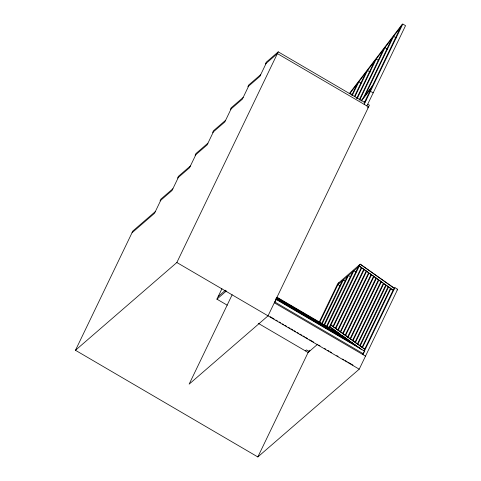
<?xml version="1.0" encoding="UTF-8"?>
<svg xmlns="http://www.w3.org/2000/svg" width="481" height="481" viewBox="0 0 481 481"><rect width="100%" height="100%" fill="white"/><g stroke="black" fill="none" stroke-linecap="round" stroke-linejoin="round"><path stroke-width="0.72" d="M364.213 102.892L401.695 25.006L402.801 24.05L405.537 25.649L366.895 105.94M363.744 351.142L393.067 290.211L394.943 287.68L397.679 289.279L359.223 369.18L257.834 456.95L75.463 350.282L132.858 231.024L155.351 211.556M160.792 200.24L154.509 213.293L132.022 232.768M178.325 177.447L172.042 190.506L160.047 200.89L160.882 199.146L172.877 188.762M195.857 154.654L189.568 167.713L177.573 178.096L178.415 176.353L190.41 165.969M213.384 131.86L207.101 144.919L195.106 155.303L195.941 153.559L207.936 143.176M231.09 108.916L224.807 121.97L212.632 132.509L213.474 130.772L225.649 120.232M248.623 86.123L242.34 99.182L230.345 109.566L231.181 107.822L243.176 97.439M266.155 63.33L259.866 76.389L247.871 86.772L248.713 85.029L260.708 74.645M75.463 350.282L176.852 262.512L278.234 51.852L365.001 102.597M227.248 305.201L216.919 299.158L221.945 288.714M232.149 294.775L189.141 384.145L268.037 315.849L369.42 105.189L367.737 104.203M351.791 95.268L357.275 83.874M352.375 95.25L358.826 81.842L361.015 83.123M354.359 96.621L365.969 72.487M354.942 96.597L367.52 70.46L370.256 72.06M356.601 98.641L374.669 61.105M357.191 98.617L376.22 59.073L378.409 60.353M359.175 99.988L383.369 49.723M359.758 99.97L384.92 47.691L387.656 49.29M363.678 97.318L392.063 38.336M365.229 95.286L393.614 36.303L396.35 37.903M364.159 104.341L402.801 24.05M365.506 356.12L274.32 302.789L276.328 299.531L364.778 351.262L362.77 354.521L363.714 352.561M319.264 322.029L337.728 283.658L360.221 264.183L394.468 288.233M319.787 322.3L338.852 282.684M321.506 323.947L342.225 280.898M257.834 456.95L308.754 351.148M322.306 323.647L343.35 279.924L345.538 281.205M309.86 350.21L309.229 351.515L306.493 349.915L305.369 350.889M323.978 324.952L347.288 276.521M324.459 325.318L348.412 275.547L350.601 276.822M326.503 326.298L352.723 271.813M326.978 326.671L353.848 270.839L356.036 272.12M328.83 328.042L359.097 265.163M329.401 328.228L360.221 264.189L394.155 288.366M332.9 326.545L361.291 267.562M332.094 329.912L332.69 328.667L329.954 327.068L361.934 349.855M335.347 328.289L363.732 269.306M337.788 330.026L366.173 271.043M340.229 331.77L368.614 272.787M342.67 333.507L371.061 274.525M345.136 335.263L373.521 276.28M375.986 278.036L347.595 337.019L350.222 338.606M348.034 337.331L376.419 278.343L378.607 279.623M350.06 338.774L378.445 279.792M380.91 281.541L352.519 340.53L354.707 341.805M354.966 342.268L383.351 283.285L359.283 266.131L361.471 267.412M385.972 284.872L383.784 283.598L355.399 342.58L357.587 343.861M357.407 344.005L385.792 285.023L383.784 283.598M388.42 286.616L386.231 285.335L357.84 344.318L360.028 345.598M359.728 345.665L388.113 286.676L386.231 285.335M390.74 288.269L388.552 286.989L360.161 345.971L362.349 347.252M362.482 347.625L390.873 288.642L392.514 289.604M364.357 351.232L394.943 287.68M349.26 93.639L401.695 25.006M400.763 26.954L350.06 93.314L352.248 94.595M360.997 100.824L372.372 85.937M361.411 101.01L371.434 87.885M364.147 102.609L365.969 100.222M278.234 51.852L266.24 62.235L265.404 63.979L277.399 53.595L368.584 106.926L367.46 107.9M369.342 92.238L370.442 91.282L373.178 92.881M218.176 296.549L225.487 290.217M216.919 299.158L226.479 290.885M275.577 300.18L276.328 299.531M358.159 267.105L337.915 284.632L340.103 285.912M328.054 327.699L329.671 326.298M317.664 344.216L308.105 352.489L258.243 323.322M396.891 289.965L397.679 289.279M363.913 269.156L361.724 267.875L333.339 326.858L335.528 328.138M366.354 270.893L364.165 269.613L335.78 328.601L338.516 330.2M368.254 272.318L366.612 271.356L338.221 330.339L340.41 331.619M371.242 274.374L369.053 273.094L340.668 332.082L343.404 333.682M373.683 276.118L371.494 274.837L343.109 333.82L345.845 335.419M376.148 277.874L373.959 276.593L345.568 335.576L347.757 336.856M381.072 281.379L378.884 280.098L350.493 339.081L352.795 340.374M382.984 282.816L381.343 281.854L352.958 340.837L355.146 342.117M333.086 326.395L330.898 325.12L364.682 349.194M336.989 329.251L338.083 329.888M346.777 336.225L347.871 336.862M356.607 343.23L357.702 343.867M276.93 297.198L329.87 328.162M360.275 345.983L362.464 347.264M364.67 348.905L362.049 347.318L390.434 288.329L388.552 286.989M276.773 297.529L337.566 333.08M276.563 297.823L342.526 336.405M276.353 298.118L347.486 339.73M276.316 298.262L352.627 342.893M276.106 298.557L355.651 345.081M275.896 298.851L359.968 348.028M275.072 302.14L363.522 353.872M270.19 316.684L274.074 318.957M276.01 320.087L277.303 320.845M279.245 321.981L280.537 322.739M282.479 323.869L283.772 324.627M285.065 325.384L286.357 326.142M288.299 327.278L289.592 328.03M290.885 328.788L292.827 329.924M294.119 330.681L295.412 331.439M297.354 332.569L298.647 333.327M299.94 334.085L301.882 335.221M303.174 335.978L304.467 336.73M305.76 337.488L307.702 338.624M309.638 339.76L313.522 342.027M318.693 345.051L319.985 345.809M324.513 348.46L325.805 349.212M327.747 350.348L329.04 351.106M330.333 351.864L331.625 352.621M336.802 355.645L338.095 356.403M342.622 359.048L343.915 359.806M345.208 360.564L347.15 361.694M348.442 362.452L352.97 365.103M176.852 262.512L359.223 369.18M390.873 288.642L393.067 290.211M332.69 328.667L335.708 330.82M336.916 331.68L339.935 333.826M341.744 335.119L345.965 338.125M347.174 338.985L348.984 340.277"/></g></svg>
